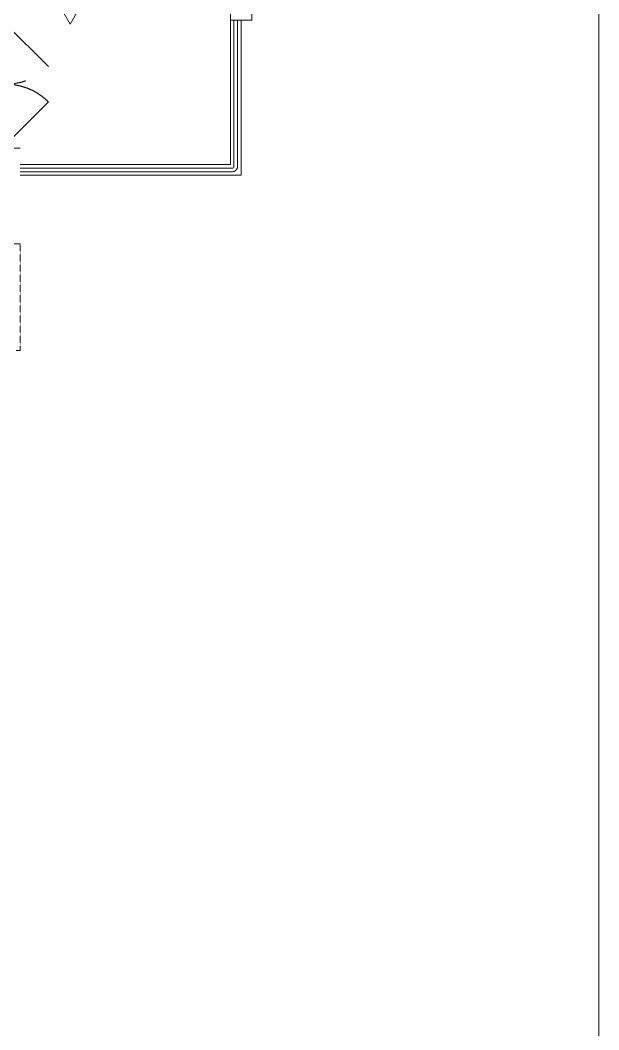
# Model space of a CAD drawing. Extents: x -12260 to 57327, y -29287 to 19916.
# Drawn here: x 49206 to 57327, y -15099 to -910 of the extents above; entities that cross this region are included whole.
import ezdxf

# ---------------------------------------------------------------- set-up
doc = ezdxf.new("R2010")
doc.units = 0
doc.header["$LTSCALE"] = 0.25
for name, pattern in [('01-First Floor-FUR$0$DASHED', [19.05, 12.7, -6.35]), ('01-First Floor-FUR$0$HIDDEN', [9.525, 6.35, -3.175]), ('DASHDOT', [25.4, 12.7, -6.35, 0, -6.35])]:
    doc.linetypes.add(name, pattern=pattern)
for name, color, linetype, lineweight in [('01-First Floor-FUR$0$Aluminum', 251, 'Continuous', 5), ('01-First Floor-FUR$0$Frame', 252, 'Continuous', 9), ('01-First Floor-FUR$0$LOADING', 253, 'Continuous', 5), ('01-First Floor-FUR$0$Proj', 251, 'Continuous', 5), ('01-First Floor-FUR$0$Structure', 251, 'Continuous', 5), ('01-First Floor-FUR$0$Walls', 251, 'Continuous', 5), ('E-LITE-CLNG-CNDT', 6, 'DASHDOT', 35)]:
    doc.layers.add(name, color=color, linetype=linetype, lineweight=lineweight)

# ---------------------------------------------------------------- blocks, each defined once
blk = doc.blocks.new('01-First Floor-FUR$0$ME19011A-P')
for p, q in [((-0.425, 0), (0.425, 0)), ((-0.425, 0), (-0.425, -0.015)), ((0.425, 0), (0.425, -0.015)), ((-0.425, -0.015), (0.425, -0.015)), ((-0.367, -0.02), (-0.232, -0.02)), ((-0.367, -0.02), (-0.367, -0.04)), ((-0.367, -0.04), (-0.232, -0.04)), ((-0.36, -0.015), (-0.36, -0.02)), ((-0.24, -0.015), (-0.24, -0.02)), ((-0.232, -0.02), (-0.232, -0.04)), ((-0.15, -0.015), (-0.15, -0.04)), ((-0.15, -0.025), (0, -0.025)), ((-0.15, -0.04), (-0.119, -0.04)), ((-0.089, -0.04), (-0.064, -0.04)), ((-0.061, -0.037), (-0.079, -0.043)), ((-0.079, -0.043), (-0.077, -0.05)), ((-0.058, -0.046), (-0.077, -0.05)), ((-0.04, -0.031), (-0.05, -0.034)), ((-0.047, -0.043), (-0.038, -0.041)), ((-0.038, -0.041), (-0.04, -0.031)), ((-0.038, -0.04), (0, -0.04)), ((0, -0.015), (0, -0.04)), ((0.1, -0.015), (0.1, -0.045)), ((0.1, -0.035), (0.2, -0.035)), ((0.1, -0.045), (0.2, -0.045)), ((0.2, -0.045), (0.2, -0.015)), ((0.282, -0.015), (0.248, -0.015)), ((0.248, -0.024), (0.248, -0.015)), ((0.282, -0.024), (0.248, -0.024)), ((0.282, -0.024), (0.282, -0.015)), ((0.321, -0.015), (0.288, -0.015)), ((0.288, -0.015), (0.288, -0.053)), ((0.321, -0.024), (0.288, -0.024)), ((0.288, -0.053), (0.321, -0.053)), ((0.321, -0.053), (0.321, -0.015)), ((0.362, -0.015), (0.329, -0.015)), ((0.329, -0.015), (0.329, -0.053)), ((0.362, -0.024), (0.329, -0.024)), ((0.329, -0.053), (0.362, -0.053)), ((0.362, -0.053), (0.362, -0.015)), ((0.368, -0.024), (0.368, -0.015)), ((0.368, -0.015), (0.402, -0.015)), ((0.368, -0.024), (0.402, -0.024)), ((0.402, -0.024), (0.402, -0.015))]:
    blk.add_line(p, q)
blk.add_lwpolyline([(-0.119, -0.048), (-0.089, -0.048), (-0.089, -0.038), (-0.119, -0.038)], close=True)
at = {"color": 8, "const_width": 0.000601}
for points in [[(0.304, -0.053, -0.184574), (0.298, -0.064, -1.44364), (0.296, -0.058, -0.837915), (0.297, -0.066, -0.30536), (0.284, -0.062, -1.584726), (0.289, -0.061, -0.253153), (0.283, -0.068, -0.874198), (0.278, -0.058, -0.915253), (0.279, -0.066, -0.223821), (0.268, -0.064, -1.703343), (0.272, -0.06, -0.588962), (0.262, -0.068, -0.717795), (0.263, -0.058, -0.983104), (0.264, -0.064, -0.326362), (0.253, -0.061, -0.758716), (0.261, -0.051, -0.906186), (0.259, -0.057, -0.189488), (0.253, -0.052, -0.7948), (0.261, -0.042, -1.223996), (0.257, -0.047, -0.072149), (0.253, -0.04, -0.645886), (0.261, -0.032, -1.366917), (0.257, -0.037, -0.078415), (0.254, -0.031, -0.723006), (0.261, -0.026, -1.105484), (0.258, -0.029, -0.221197), (0.257, -0.024, -0.221197)], [(0.346, -0.053, 0.184574), (0.352, -0.064, 1.44364), (0.354, -0.058, 0.837915), (0.353, -0.066, 0.30536), (0.366, -0.062, 1.584726), (0.361, -0.061, 0.253153), (0.367, -0.068, 0.874198), (0.372, -0.058, 0.915253), (0.371, -0.066, 0.223821), (0.382, -0.064, 1.703343), (0.378, -0.06, 0.588962), (0.388, -0.068, 0.717795), (0.387, -0.058, 0.983104), (0.386, -0.064, 0.326362), (0.397, -0.061, 0.758716), (0.389, -0.051, 0.906186), (0.391, -0.057, 0.189488), (0.397, -0.052, 0.7948), (0.389, -0.042, 1.223996), (0.393, -0.047, 0.072149), (0.397, -0.04, 0.645886), (0.389, -0.032, 1.366917), (0.393, -0.037, 0.078415), (0.396, -0.031, 0.723006), (0.389, -0.026, 1.105484), (0.392, -0.029, 0.221197), (0.393, -0.024, 0.221197)]]:
    blk.add_lwpolyline(points, format="xyb", dxfattribs=at)
blk.add_circle((-0.054, -0.04), 0.0075)
for centre, radius, start, end in [((-0.104, -0.04), 0.01, 10.4593, 169.5407), ((-0.104, -0.04), 0.0075, 14.0075, 165.9925), ((-0.054, -0.04), 0.01, 45, 180)]:
    blk.add_arc(centre, radius, start, end)
blk = doc.blocks.new('01-First Floor-FUR$0$M.44.57.64')
at = {"layer": '01-First Floor-FUR$0$LOADING', "xscale": 1000.000000000002, "yscale": 1000.000000000002, "zscale": 1000.000000000002, "rotation": 225.9999036123427}
blk.add_blockref('01-First Floor-FUR$0$ME19011A-P', (-80807, 16721), dxfattribs=at)
blk = doc.blocks.new('01-First Floor-FUR')
at = {"layer": '01-First Floor-FUR$0$Aluminum', "linetype": '01-First Floor-FUR$0$DASHED', "ltscale": 300}
for p, q in [((49001, -960), (49602, -1561)), ((49001, -2660), (49602, -2059))]:
    blk.add_line(p, q, dxfattribs=at)
for centre, start, end in [((49001, -960), 225, 315), ((49001, -2660), 45, 135)]:
    blk.add_arc(centre, 850, start, end, dxfattribs=at)
at = {"layer": '01-First Floor-FUR$0$Frame'}
blk.add_line((57327, -29287, 0), (57327, 19916, 0), dxfattribs=at)
at = {"layer": '01-First Floor-FUR$0$Proj', "linetype": '01-First Floor-FUR$0$HIDDEN'}
blk.add_line((49206, -5553, 0), (49206, -4053, 0), dxfattribs=at)
at = {"layer": '01-First Floor-FUR$0$Proj'}
blk.add_lwpolyline([(49906, -965), (49799, -780), (50013, -780)], close=True, dxfattribs=at)
for points in [[(49206, -2940), (52156, -2940), (52156, -910)], [(49206, -3090), (52306, -3090), (52306, -910)]]:
    blk.add_lwpolyline(points, dxfattribs=at)
for points in [[(49206, -3040), (52181, -3040, 0.414214), (52256, -2965), (52256, -910)], [(49206, -2990), (52181, -2990, 0.414214), (52206, -2965), (52206, -910)]]:
    blk.add_lwpolyline(points, format="xyb", dxfattribs=at)
at = {"layer": '01-First Floor-FUR$0$Structure'}
blk.add_lwpolyline([(52156, 2970), (52156, -910), (52456, -910), (52456, 2970)], close=True, dxfattribs=at)
at = {"layer": '01-First Floor-FUR$0$Walls'}
for p, q in [((44676, -2710), (49206, -2710)), ((48976, -4053, 0), (49206, -4053, 0)), ((49151, -5553, 0), (49206, -5553))]:
    blk.add_line(p, q, dxfattribs=at)
at = {"layer": '01-First Floor-FUR$0$LOADING', "xscale": -1, "rotation": 135.9999036123427}
blk.add_blockref('01-First Floor-FUR$0$M.44.57.64', (118719, -47709, 0), dxfattribs=at)

msp = doc.modelspace()

# ---------------------------------------------------------------- block references
at = {"layer": 'E-LITE-CLNG-CNDT'}
msp.add_blockref('01-First Floor-FUR', (0, 0), dxfattribs=at)

doc.saveas('drawing.dxf')
